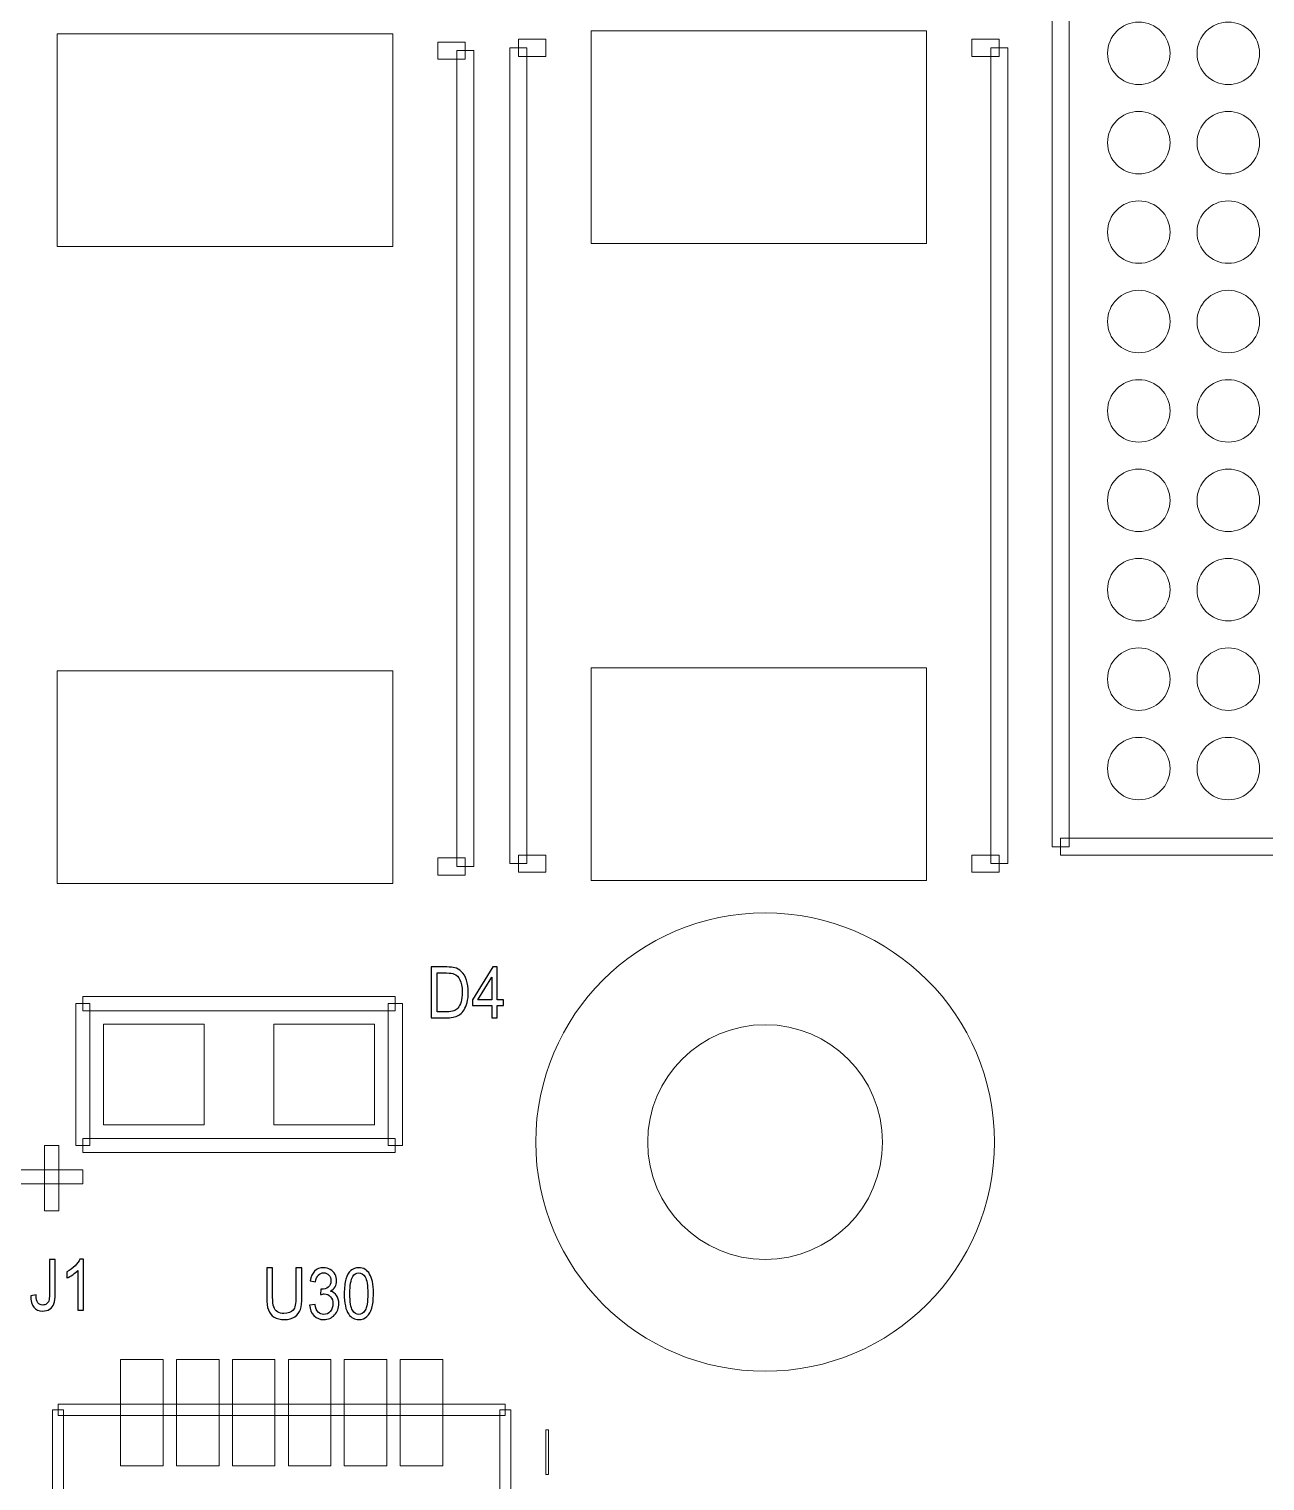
# Model space of a CAD drawing. Header units: millimetres. Extents: x -62 to 58, y -47 to 48.
# Drawn here: x -9.19 to 1.86, y -25.02 to -12.03 of the extents above; entities that cross this region are included whole.
import ezdxf

# ---------------------------------------------------------------- set-up
doc = ezdxf.new("R2010")
doc.units = ezdxf.units.MM
doc.header["$MEASUREMENT"] = 0
for name, color, linetype in [('BG_OUTLINE', 7, 'Continuous'), ('PG_SILKSCREEN_TOP', 7, 'Continuous'), ('PIN_SOLDERMASK_TOP', 7, 'Continuous'), ('RD_SILKSCREEN_TOP', 7, 'Continuous'), ('VC_SOLDERMASK_TOP', 7, 'Continuous')]:
    doc.layers.add(name, color=color, linetype=linetype)

msp = doc.modelspace()

# ---------------------------------------------------------------- linework, layer by layer
at = {"layer": 'BG_OUTLINE', "lineweight": 9}
for points in [[(-39.9999, -35.8165), (-39.9999, -35.8165), (-39.9999, 34.1833), (-39.9999, 34.1833), (-39.9999, 34.1833), (-39.9999, 34.1833), (39.9999, 34.1833), (39.9999, 34.1833), (39.9999, 34.1833), (39.9999, 34.1833), (39.9999, -35.8165), (39.9999, -35.8165), (39.9999, -35.8165), (39.9999, -35.8165), (-39.9999, -35.8165), (-39.9999, -35.8165)], [(-1.5605, -21.9907), (-1.5605, -21.4108), (-2.0306, -20.9407), (-2.6105, -20.9407), (-2.6105, -20.9407), (-3.1904, -20.9407), (-3.6605, -21.4108), (-3.6605, -21.9907), (-3.6605, -21.9907), (-3.6605, -22.5706), (-3.1904, -23.0407), (-2.6105, -23.0407), (-2.6105, -23.0407), (-2.0306, -23.0407), (-1.5605, -22.5706), (-1.5605, -21.9907)], [(-1.5605, -21.9907), (-1.5605, -21.4108), (-2.0306, -20.9407), (-2.6105, -20.9407), (-2.6105, -20.9407), (-3.1904, -20.9407), (-3.6605, -21.4108), (-3.6605, -21.9907), (-3.6605, -21.9907), (-3.6605, -22.5706), (-3.1904, -23.0407), (-2.6105, -23.0407), (-2.6105, -23.0407), (-2.0306, -23.0407), (-1.5605, -22.5706), (-1.5605, -21.9907)], [(-1.5605, -21.9907), (-1.5605, -21.4108), (-2.0306, -20.9407), (-2.6105, -20.9407), (-2.6105, -20.9407), (-3.1904, -20.9407), (-3.6605, -21.4108), (-3.6605, -21.9907), (-3.6605, -21.9907), (-3.6605, -22.5706), (-3.1904, -23.0407), (-2.6105, -23.0407), (-2.6105, -23.0407), (-2.0306, -23.0407), (-1.5605, -22.5706), (-1.5605, -21.9907)], [(-1.5605, -21.9907), (-1.5605, -21.4108), (-2.0306, -20.9407), (-2.6105, -20.9407), (-2.6105, -20.9407), (-3.1904, -20.9407), (-3.6605, -21.4108), (-3.6605, -21.9907), (-3.6605, -21.9907), (-3.6605, -22.5706), (-3.1904, -23.0407), (-2.6105, -23.0407), (-2.6105, -23.0407), (-2.0306, -23.0407), (-1.5605, -22.5706), (-1.5605, -21.9907)], [(-1.5605, -21.9907), (-1.5605, -21.4108), (-2.0306, -20.9407), (-2.6105, -20.9407), (-2.6105, -20.9407), (-3.1904, -20.9407), (-3.6605, -21.4108), (-3.6605, -21.9907), (-3.6605, -21.9907), (-3.6605, -22.5706), (-3.1904, -23.0407), (-2.6105, -23.0407), (-2.6105, -23.0407), (-2.0306, -23.0407), (-1.5605, -22.5706), (-1.5605, -21.9907)], [(-1.5605, -21.9907), (-1.5605, -21.4108), (-2.0306, -20.9407), (-2.6105, -20.9407), (-2.6105, -20.9407), (-3.1904, -20.9407), (-3.6605, -21.4108), (-3.6605, -21.9907), (-3.6605, -21.9907), (-3.6605, -22.5706), (-3.1904, -23.0407), (-2.6105, -23.0407), (-2.6105, -23.0407), (-2.0306, -23.0407), (-1.5605, -22.5706), (-1.5605, -21.9907)], [(-1.5605, -21.9907), (-1.5605, -21.4108), (-2.0306, -20.9407), (-2.6105, -20.9407), (-2.6105, -20.9407), (-3.1904, -20.9407), (-3.6605, -21.4108), (-3.6605, -21.9907), (-3.6605, -21.9907), (-3.6605, -22.5706), (-3.1904, -23.0407), (-2.6105, -23.0407), (-2.6105, -23.0407), (-2.0306, -23.0407), (-1.5605, -22.5706), (-1.5605, -21.9907)], [(-1.5605, -21.9907), (-1.5605, -21.4108), (-2.0306, -20.9407), (-2.6105, -20.9407), (-2.6105, -20.9407), (-3.1904, -20.9407), (-3.6605, -21.4108), (-3.6605, -21.9907), (-3.6605, -21.9907), (-3.6605, -22.5706), (-3.1904, -23.0407), (-2.6105, -23.0407), (-2.6105, -23.0407), (-2.0306, -23.0407), (-1.5605, -22.5706), (-1.5605, -21.9907)], [(-1.5605, -21.9907), (-1.5605, -21.4108), (-2.0306, -20.9407), (-2.6105, -20.9407), (-2.6105, -20.9407), (-3.1904, -20.9407), (-3.6605, -21.4108), (-3.6605, -21.9907), (-3.6605, -21.9907), (-3.6605, -22.5706), (-3.1904, -23.0407), (-2.6105, -23.0407), (-2.6105, -23.0407), (-2.0306, -23.0407), (-1.5605, -22.5706), (-1.5605, -21.9907)], [(-1.5605, -21.9907), (-1.5605, -21.4108), (-2.0306, -20.9407), (-2.6105, -20.9407), (-2.6105, -20.9407), (-3.1904, -20.9407), (-3.6605, -21.4108), (-3.6605, -21.9907), (-3.6605, -21.9907), (-3.6605, -22.5706), (-3.1904, -23.0407), (-2.6105, -23.0407), (-2.6105, -23.0407), (-2.0306, -23.0407), (-1.5605, -22.5706), (-1.5605, -21.9907)], [(-1.5605, -21.9907), (-1.5605, -21.4108), (-2.0306, -20.9407), (-2.6105, -20.9407), (-2.6105, -20.9407), (-3.1904, -20.9407), (-3.6605, -21.4108), (-3.6605, -21.9907), (-3.6605, -21.9907), (-3.6605, -22.5706), (-3.1904, -23.0407), (-2.6105, -23.0407), (-2.6105, -23.0407), (-2.0306, -23.0407), (-1.5605, -22.5706), (-1.5605, -21.9907)], [(-1.5605, -21.9907), (-1.5605, -21.4108), (-2.0306, -20.9407), (-2.6105, -20.9407), (-2.6105, -20.9407), (-3.1904, -20.9407), (-3.6605, -21.4108), (-3.6605, -21.9907), (-3.6605, -21.9907), (-3.6605, -22.5706), (-3.1904, -23.0407), (-2.6105, -23.0407), (-2.6105, -23.0407), (-2.0306, -23.0407), (-1.5605, -22.5706), (-1.5605, -21.9907)], [(-1.5605, -21.9907), (-1.5605, -21.4108), (-2.0306, -20.9407), (-2.6105, -20.9407), (-2.6105, -20.9407), (-3.1904, -20.9407), (-3.6605, -21.4108), (-3.6605, -21.9907), (-3.6605, -21.9907), (-3.6605, -22.5706), (-3.1904, -23.0407), (-2.6105, -23.0407), (-2.6105, -23.0407), (-2.0306, -23.0407), (-1.5605, -22.5706), (-1.5605, -21.9907)], [(-1.5605, -21.9907), (-1.5605, -21.4108), (-2.0306, -20.9407), (-2.6105, -20.9407), (-2.6105, -20.9407), (-3.1904, -20.9407), (-3.6605, -21.4108), (-3.6605, -21.9907), (-3.6605, -21.9907), (-3.6605, -22.5706), (-3.1904, -23.0407), (-2.6105, -23.0407), (-2.6105, -23.0407), (-2.0306, -23.0407), (-1.5605, -22.5706), (-1.5605, -21.9907)], [(-1.5605, -21.9907), (-1.5605, -21.4108), (-2.0306, -20.9407), (-2.6105, -20.9407), (-2.6105, -20.9407), (-3.1904, -20.9407), (-3.6605, -21.4108), (-3.6605, -21.9907), (-3.6605, -21.9907), (-3.6605, -22.5706), (-3.1904, -23.0407), (-2.6105, -23.0407), (-2.6105, -23.0407), (-2.0306, -23.0407), (-1.5605, -22.5706), (-1.5605, -21.9907)], [(-1.5605, -21.9907), (-1.5605, -21.4108), (-2.0306, -20.9407), (-2.6105, -20.9407), (-2.6105, -20.9407), (-3.1904, -20.9407), (-3.6605, -21.4108), (-3.6605, -21.9907), (-3.6605, -21.9907), (-3.6605, -22.5706), (-3.1904, -23.0407), (-2.6105, -23.0407), (-2.6105, -23.0407), (-2.0306, -23.0407), (-1.5605, -22.5706), (-1.5605, -21.9907)], [(-1.5605, -21.9907), (-1.5605, -21.4108), (-2.0306, -20.9407), (-2.6105, -20.9407), (-2.6105, -20.9407), (-3.1904, -20.9407), (-3.6605, -21.4108), (-3.6605, -21.9907), (-3.6605, -21.9907), (-3.6605, -22.5706), (-3.1904, -23.0407), (-2.6105, -23.0407), (-2.6105, -23.0407), (-2.0306, -23.0407), (-1.5605, -22.5706), (-1.5605, -21.9907)], [(-1.5605, -21.9907), (-1.5605, -21.4108), (-2.0306, -20.9407), (-2.6105, -20.9407), (-2.6105, -20.9407), (-3.1904, -20.9407), (-3.6605, -21.4108), (-3.6605, -21.9907), (-3.6605, -21.9907), (-3.6605, -22.5706), (-3.1904, -23.0407), (-2.6105, -23.0407), (-2.6105, -23.0407), (-2.0306, -23.0407), (-1.5605, -22.5706), (-1.5605, -21.9907)], [(-1.5605, -21.9907), (-1.5605, -21.4108), (-2.0306, -20.9407), (-2.6105, -20.9407), (-2.6105, -20.9407), (-3.1904, -20.9407), (-3.6605, -21.4108), (-3.6605, -21.9907), (-3.6605, -21.9907), (-3.6605, -22.5706), (-3.1904, -23.0407), (-2.6105, -23.0407), (-2.6105, -23.0407), (-2.0306, -23.0407), (-1.5605, -22.5706), (-1.5605, -21.9907)], [(-1.5605, -21.9907), (-1.5605, -21.4108), (-2.0306, -20.9407), (-2.6105, -20.9407), (-2.6105, -20.9407), (-3.1904, -20.9407), (-3.6605, -21.4108), (-3.6605, -21.9907), (-3.6605, -21.9907), (-3.6605, -22.5706), (-3.1904, -23.0407), (-2.6105, -23.0407), (-2.6105, -23.0407), (-2.0306, -23.0407), (-1.5605, -22.5706), (-1.5605, -21.9907)], [(-1.5605, -21.9907), (-1.5605, -21.4108), (-2.0306, -20.9407), (-2.6105, -20.9407), (-2.6105, -20.9407), (-3.1904, -20.9407), (-3.6605, -21.4108), (-3.6605, -21.9907), (-3.6605, -21.9907), (-3.6605, -22.5706), (-3.1904, -23.0407), (-2.6105, -23.0407), (-2.6105, -23.0407), (-2.0306, -23.0407), (-1.5605, -22.5706), (-1.5605, -21.9907)]]:
    msp.add_open_spline(points, degree=3, knots=[0, 0, 0, 0, 0.25, 0.25, 0.25, 0.25, 0.5, 0.5, 0.5, 0.5, 0.75, 0.75, 0.75, 0.75, 1, 1, 1, 1], dxfattribs=at)
for points in [[(-2.6105, -20.9407), (-2.6105, -20.9407), (-2.6105, -20.9407), (-2.6105, -20.9407)], [(-3.6605, -21.9907), (-3.6605, -21.9907), (-3.6605, -21.9907), (-3.6605, -21.9907)], [(-1.5605, -21.9907), (-1.5605, -21.9907), (-1.5605, -21.9907), (-1.5605, -21.9907)], [(-1.5605, -21.9907), (-1.5605, -21.9907), (-1.5605, -21.9907), (-1.5605, -21.9907)], [(-2.6105, -23.0407), (-2.6105, -23.0407), (-2.6105, -23.0407), (-2.6105, -23.0407)]]:
    msp.add_open_spline(points, degree=3, dxfattribs=at)
at = {"layer": 'PG_SILKSCREEN_TOP', "lineweight": 9}
for points in [[(-0.0447, 3.6515), (-0.0447, 3.6515), (0.1076, 3.6515), (0.1076, 3.6515), (0.1076, 3.6515), (0.1076, 3.6515), (0.1076, -19.3487), (0.1076, -19.3487), (0.1076, -19.3487), (0.1076, -19.3487), (-0.0447, -19.3487), (-0.0447, -19.3487), (-0.0447, -19.3487), (-0.0447, -19.3487), (-0.0447, 3.6515), (-0.0447, 3.6515)], [(-5.5372, -12.3012), (-5.5372, -12.3012), (-5.5372, -12.1488), (-5.5372, -12.1488), (-5.5372, -12.1488), (-5.5372, -12.1488), (-5.292, -12.1488), (-5.292, -12.1488), (-5.292, -12.1488), (-5.292, -12.1488), (-5.292, -12.3012), (-5.292, -12.3012), (-5.292, -12.3012), (-5.292, -12.3012), (-5.5372, -12.3012), (-5.5372, -12.3012)], [(-4.7409, -19.4995), (-4.7409, -19.4995), (-4.8933, -19.4995), (-4.8933, -19.4995), (-4.8933, -19.4995), (-4.8933, -19.4995), (-4.8933, -12.1996), (-4.8933, -12.1996), (-4.8933, -12.1996), (-4.8933, -12.1996), (-4.7409, -12.1996), (-4.7409, -12.1996), (-4.7409, -12.1996), (-4.7409, -12.1996), (-4.7409, -19.4995), (-4.7409, -19.4995)], [(-4.8171, -12.2758), (-4.8171, -12.2758), (-4.8171, -12.1234), (-4.8171, -12.1234), (-4.8171, -12.1234), (-4.8171, -12.1234), (-4.572, -12.1234), (-4.572, -12.1234), (-4.572, -12.1234), (-4.572, -12.1234), (-4.572, -12.2758), (-4.572, -12.2758), (-4.572, -12.2758), (-4.572, -12.2758), (-4.8171, -12.2758), (-4.8171, -12.2758)], [(-0.762, -12.2758), (-0.762, -12.2758), (-0.762, -12.1234), (-0.762, -12.1234), (-0.762, -12.1234), (-0.762, -12.1234), (-0.5168, -12.1234), (-0.5168, -12.1234), (-0.5168, -12.1234), (-0.5168, -12.1234), (-0.5168, -12.2758), (-0.5168, -12.2758), (-0.5168, -12.2758), (-0.5168, -12.2758), (-0.762, -12.2758), (-0.762, -12.2758)], [(-0.593, -12.1996), (-0.593, -12.1996), (-0.4406, -12.1996), (-0.4406, -12.1996), (-0.4406, -12.1996), (-0.4406, -12.1996), (-0.4406, -19.4995), (-0.4406, -19.4995), (-0.4406, -19.4995), (-0.4406, -19.4995), (-0.593, -19.4995), (-0.593, -19.4995), (-0.593, -19.4995), (-0.593, -19.4995), (-0.593, -12.1996), (-0.593, -12.1996)], [(-5.3682, -12.225), (-5.3682, -12.225), (-5.2158, -12.225), (-5.2158, -12.225), (-5.2158, -12.225), (-5.2158, -12.225), (-5.2158, -19.5249), (-5.2158, -19.5249), (-5.2158, -19.5249), (-5.2158, -19.5249), (-5.3682, -19.5249), (-5.3682, -19.5249), (-5.3682, -19.5249), (-5.3682, -19.5249), (-5.3682, -12.225), (-5.3682, -12.225)], [(0.0314, -19.4249), (0.0314, -19.4249), (0.0314, -19.2725), (0.0314, -19.2725), (0.0314, -19.2725), (0.0314, -19.2725), (23.0317, -19.2725), (23.0317, -19.2725), (23.0317, -19.2725), (23.0317, -19.2725), (23.0317, -19.4249), (23.0317, -19.4249), (23.0317, -19.4249), (23.0317, -19.4249), (0.0314, -19.4249), (0.0314, -19.4249)], [(-5.292, -19.4487), (-5.292, -19.4487), (-5.292, -19.6011), (-5.292, -19.6011), (-5.292, -19.6011), (-5.292, -19.6011), (-5.5372, -19.6011), (-5.5372, -19.6011), (-5.5372, -19.6011), (-5.5372, -19.6011), (-5.5372, -19.4487), (-5.5372, -19.4487), (-5.5372, -19.4487), (-5.5372, -19.4487), (-5.292, -19.4487), (-5.292, -19.4487)], [(-4.572, -19.4233), (-4.572, -19.4233), (-4.572, -19.5757), (-4.572, -19.5757), (-4.572, -19.5757), (-4.572, -19.5757), (-4.8171, -19.5757), (-4.8171, -19.5757), (-4.8171, -19.5757), (-4.8171, -19.5757), (-4.8171, -19.4233), (-4.8171, -19.4233), (-4.8171, -19.4233), (-4.8171, -19.4233), (-4.572, -19.4233), (-4.572, -19.4233)], [(-0.5168, -19.4233), (-0.5168, -19.4233), (-0.5168, -19.5757), (-0.5168, -19.5757), (-0.5168, -19.5757), (-0.5168, -19.5757), (-0.762, -19.5757), (-0.762, -19.5757), (-0.762, -19.5757), (-0.762, -19.5757), (-0.762, -19.4233), (-0.762, -19.4233), (-0.762, -19.4233), (-0.762, -19.4233), (-0.5168, -19.4233), (-0.5168, -19.4233)], [(-8.6487, -22.0218), (-8.6487, -22.0218), (-8.7757, -22.0218), (-8.7757, -22.0218), (-8.7757, -22.0218), (-8.7757, -22.0218), (-8.7757, -20.7518), (-8.7757, -20.7518), (-8.7757, -20.7518), (-8.7757, -20.7518), (-8.6487, -20.7518), (-8.6487, -20.7518), (-8.6487, -20.7518), (-8.6487, -20.7518), (-8.6487, -22.0218), (-8.6487, -22.0218)], [(-8.7122, -20.8153), (-8.7122, -20.8153), (-8.7122, -20.6883), (-8.7122, -20.6883), (-8.7122, -20.6883), (-8.7122, -20.6883), (-5.9182, -20.6883), (-5.9182, -20.6883), (-5.9182, -20.6883), (-5.9182, -20.6883), (-5.9182, -20.8153), (-5.9182, -20.8153), (-5.9182, -20.8153), (-5.9182, -20.8153), (-8.7122, -20.8153), (-8.7122, -20.8153)], [(-5.9817, -20.7518), (-5.9817, -20.7518), (-5.8547, -20.7518), (-5.8547, -20.7518), (-5.8547, -20.7518), (-5.8547, -20.7518), (-5.8547, -22.0218), (-5.8547, -22.0218), (-5.8547, -22.0218), (-5.8547, -22.0218), (-5.9817, -22.0218), (-5.9817, -22.0218), (-5.9817, -22.0218), (-5.9817, -22.0218), (-5.9817, -20.7518), (-5.9817, -20.7518)], [(-8.9281, -22.606), (-8.9281, -22.606), (-9.0551, -22.606), (-9.0551, -22.606), (-9.0551, -22.606), (-9.0551, -22.606), (-9.0551, -22.0218), (-9.0551, -22.0218), (-9.0551, -22.0218), (-9.0551, -22.0218), (-8.9281, -22.0218), (-8.9281, -22.0218), (-8.9281, -22.0218), (-8.9281, -22.0218), (-8.9281, -22.606), (-8.9281, -22.606)], [(-5.9182, -21.9583), (-5.9182, -21.9583), (-5.9182, -22.0853), (-5.9182, -22.0853), (-5.9182, -22.0853), (-5.9182, -22.0853), (-8.7122, -22.0853), (-8.7122, -22.0853), (-8.7122, -22.0853), (-8.7122, -22.0853), (-8.7122, -21.9583), (-8.7122, -21.9583), (-8.7122, -21.9583), (-8.7122, -21.9583), (-5.9182, -21.9583), (-5.9182, -21.9583)], [(-9.2964, -22.3647), (-9.2964, -22.3647), (-9.2964, -22.2377), (-9.2964, -22.2377), (-9.2964, -22.2377), (-9.2964, -22.2377), (-8.7122, -22.2377), (-8.7122, -22.2377), (-8.7122, -22.2377), (-8.7122, -22.2377), (-8.7122, -22.3647), (-8.7122, -22.3647), (-8.7122, -22.3647), (-8.7122, -22.3647), (-9.2964, -22.3647), (-9.2964, -22.3647)], [(-8.8841, -27.8866), (-8.8841, -27.8866), (-8.9841, -27.8866), (-8.9841, -27.8866), (-8.9841, -27.8866), (-8.9841, -27.8866), (-8.9841, -24.3865), (-8.9841, -24.3865), (-8.9841, -24.3865), (-8.9841, -24.3865), (-8.8841, -24.3865), (-8.8841, -24.3865), (-8.8841, -24.3865), (-8.8841, -24.3865), (-8.8841, -27.8866), (-8.8841, -27.8866)], [(-8.9341, -24.4365), (-8.9341, -24.4365), (-8.9341, -24.3365), (-8.9341, -24.3365), (-8.9341, -24.3365), (-8.9341, -24.3365), (-4.9342, -24.3365), (-4.9342, -24.3365), (-4.9342, -24.3365), (-4.9342, -24.3365), (-4.9342, -24.4365), (-4.9342, -24.4365), (-4.9342, -24.4365), (-4.9342, -24.4365), (-8.9341, -24.4365), (-8.9341, -24.4365)], [(-4.9842, -24.3865), (-4.9842, -24.3865), (-4.8842, -24.3865), (-4.8842, -24.3865), (-4.8842, -24.3865), (-4.8842, -24.3865), (-4.8842, -27.8866), (-4.8842, -27.8866), (-4.8842, -27.8866), (-4.8842, -27.8866), (-4.9842, -27.8866), (-4.9842, -27.8866), (-4.9842, -27.8866), (-4.9842, -27.8866), (-4.9842, -24.3865), (-4.9842, -24.3865)], [(-4.5465, -24.565), (-4.5465, -24.565), (-4.5465, -24.9649), (-4.5465, -24.9649), (-4.5465, -24.9649), (-4.5465, -24.9649), (-4.572, -24.9649), (-4.572, -24.9649), (-4.572, -24.9649), (-4.572, -24.9649), (-4.572, -24.565), (-4.572, -24.565), (-4.572, -24.565), (-4.572, -24.565), (-4.5465, -24.565), (-4.5465, -24.565)]]:
    msp.add_open_spline(points, degree=3, knots=[0, 0, 0, 0, 0.25, 0.25, 0.25, 0.25, 0.5, 0.5, 0.5, 0.5, 0.75, 0.75, 0.75, 0.75, 1, 1, 1, 1], dxfattribs=at)
at = {"layer": 'PIN_SOLDERMASK_TOP', "lineweight": 9}
for points in [[(-8.9429, -12.0742), (-8.9429, -12.0742), (-5.9414, -12.0742), (-5.9414, -12.0742), (-5.9414, -12.0742), (-5.9414, -12.0742), (-5.9414, -13.9759), (-5.9414, -13.9759), (-5.9414, -13.9759), (-5.9414, -13.9759), (-8.9429, -13.9759), (-8.9429, -13.9759), (-8.9429, -13.9759), (-8.9429, -13.9759), (-8.9429, -12.0742), (-8.9429, -12.0742)], [(-4.1677, -12.0488), (-4.1677, -12.0488), (-1.1662, -12.0488), (-1.1662, -12.0488), (-1.1662, -12.0488), (-1.1662, -12.0488), (-1.1662, -13.9505), (-1.1662, -13.9505), (-1.1662, -13.9505), (-1.1662, -13.9505), (-4.1677, -13.9505), (-4.1677, -13.9505), (-4.1677, -13.9505), (-4.1677, -13.9505), (-4.1677, -12.0488), (-4.1677, -12.0488)], [(1.0109, -12.2486), (1.0109, -12.0943), (0.8858, -11.9692), (0.7315, -11.9692), (0.7315, -11.9692), (0.5772, -11.9692), (0.4521, -12.0943), (0.4521, -12.2486), (0.4521, -12.2486), (0.4521, -12.4029), (0.5772, -12.528), (0.7315, -12.528), (0.7315, -12.528), (0.8858, -12.528), (1.0109, -12.4029), (1.0109, -12.2486)], [(1.811, -12.2486), (1.811, -12.0943), (1.6859, -11.9692), (1.5316, -11.9692), (1.5316, -11.9692), (1.3773, -11.9692), (1.2522, -12.0943), (1.2522, -12.2486), (1.2522, -12.2486), (1.2522, -12.4029), (1.3773, -12.528), (1.5316, -12.528), (1.5316, -12.528), (1.6859, -12.528), (1.811, -12.4029), (1.811, -12.2486)], [(1.0109, -13.0484), (1.0109, -12.8941), (0.8858, -12.769), (0.7315, -12.769), (0.7315, -12.769), (0.5772, -12.769), (0.4521, -12.8941), (0.4521, -13.0484), (0.4521, -13.0484), (0.4521, -13.2027), (0.5772, -13.3278), (0.7315, -13.3278), (0.7315, -13.3278), (0.8858, -13.3278), (1.0109, -13.2027), (1.0109, -13.0484)], [(1.811, -13.0484), (1.811, -12.8941), (1.6859, -12.769), (1.5316, -12.769), (1.5316, -12.769), (1.3773, -12.769), (1.2522, -12.8941), (1.2522, -13.0484), (1.2522, -13.0484), (1.2522, -13.2027), (1.3773, -13.3278), (1.5316, -13.3278), (1.5316, -13.3278), (1.6859, -13.3278), (1.811, -13.2027), (1.811, -13.0484)], [(1.0109, -13.8485), (1.0109, -13.6942), (0.8858, -13.5691), (0.7315, -13.5691), (0.7315, -13.5691), (0.5772, -13.5691), (0.4521, -13.6942), (0.4521, -13.8485), (0.4521, -13.8485), (0.4521, -14.0028), (0.5772, -14.1279), (0.7315, -14.1279), (0.7315, -14.1279), (0.8858, -14.1279), (1.0109, -14.0028), (1.0109, -13.8485)], [(1.811, -13.8485), (1.811, -13.6942), (1.6859, -13.5691), (1.5316, -13.5691), (1.5316, -13.5691), (1.3773, -13.5691), (1.2522, -13.6942), (1.2522, -13.8485), (1.2522, -13.8485), (1.2522, -14.0028), (1.3773, -14.1279), (1.5316, -14.1279), (1.5316, -14.1279), (1.6859, -14.1279), (1.811, -14.0028), (1.811, -13.8485)], [(1.0109, -14.6486), (1.0109, -14.4943), (0.8858, -14.3692), (0.7315, -14.3692), (0.7315, -14.3692), (0.5772, -14.3692), (0.4521, -14.4943), (0.4521, -14.6486), (0.4521, -14.6486), (0.4521, -14.8029), (0.5772, -14.928), (0.7315, -14.928), (0.7315, -14.928), (0.8858, -14.928), (1.0109, -14.8029), (1.0109, -14.6486)], [(1.811, -14.6486), (1.811, -14.4943), (1.6859, -14.3692), (1.5316, -14.3692), (1.5316, -14.3692), (1.3773, -14.3692), (1.2522, -14.4943), (1.2522, -14.6486), (1.2522, -14.6486), (1.2522, -14.8029), (1.3773, -14.928), (1.5316, -14.928), (1.5316, -14.928), (1.6859, -14.928), (1.811, -14.8029), (1.811, -14.6486)], [(1.0109, -15.4485), (1.0109, -15.2942), (0.8858, -15.1691), (0.7315, -15.1691), (0.7315, -15.1691), (0.5772, -15.1691), (0.4521, -15.2942), (0.4521, -15.4485), (0.4521, -15.4485), (0.4521, -15.6028), (0.5772, -15.7279), (0.7315, -15.7279), (0.7315, -15.7279), (0.8858, -15.7279), (1.0109, -15.6028), (1.0109, -15.4485)], [(1.811, -15.4485), (1.811, -15.2942), (1.6859, -15.1691), (1.5316, -15.1691), (1.5316, -15.1691), (1.3773, -15.1691), (1.2522, -15.2942), (1.2522, -15.4485), (1.2522, -15.4485), (1.2522, -15.6028), (1.3773, -15.7279), (1.5316, -15.7279), (1.5316, -15.7279), (1.6859, -15.7279), (1.811, -15.6028), (1.811, -15.4485)], [(1.0109, -16.2486), (1.0109, -16.0943), (0.8858, -15.9692), (0.7315, -15.9692), (0.7315, -15.9692), (0.5772, -15.9692), (0.4521, -16.0943), (0.4521, -16.2486), (0.4521, -16.2486), (0.4521, -16.4029), (0.5772, -16.528), (0.7315, -16.528), (0.7315, -16.528), (0.8858, -16.528), (1.0109, -16.4029), (1.0109, -16.2486)], [(1.811, -16.2486), (1.811, -16.0943), (1.6859, -15.9692), (1.5316, -15.9692), (1.5316, -15.9692), (1.3773, -15.9692), (1.2522, -16.0943), (1.2522, -16.2486), (1.2522, -16.2486), (1.2522, -16.4029), (1.3773, -16.528), (1.5316, -16.528), (1.5316, -16.528), (1.6859, -16.528), (1.811, -16.4029), (1.811, -16.2486)], [(1.0109, -17.0484), (1.0109, -16.8941), (0.8858, -16.769), (0.7315, -16.769), (0.7315, -16.769), (0.5772, -16.769), (0.4521, -16.8941), (0.4521, -17.0484), (0.4521, -17.0484), (0.4521, -17.2027), (0.5772, -17.3278), (0.7315, -17.3278), (0.7315, -17.3278), (0.8858, -17.3278), (1.0109, -17.2027), (1.0109, -17.0484)], [(1.811, -17.0484), (1.811, -16.8941), (1.6859, -16.769), (1.5316, -16.769), (1.5316, -16.769), (1.3773, -16.769), (1.2522, -16.8941), (1.2522, -17.0484), (1.2522, -17.0484), (1.2522, -17.2027), (1.3773, -17.3278), (1.5316, -17.3278), (1.5316, -17.3278), (1.6859, -17.3278), (1.811, -17.2027), (1.811, -17.0484)], [(1.0109, -17.8485), (1.0109, -17.6942), (0.8858, -17.5691), (0.7315, -17.5691), (0.7315, -17.5691), (0.5772, -17.5691), (0.4521, -17.6942), (0.4521, -17.8485), (0.4521, -17.8485), (0.4521, -18.0028), (0.5772, -18.1279), (0.7315, -18.1279), (0.7315, -18.1279), (0.8858, -18.1279), (1.0109, -18.0028), (1.0109, -17.8485)], [(1.811, -17.8485), (1.811, -17.6942), (1.6859, -17.5691), (1.5316, -17.5691), (1.5316, -17.5691), (1.3773, -17.5691), (1.2522, -17.6942), (1.2522, -17.8485), (1.2522, -17.8485), (1.2522, -18.0028), (1.3773, -18.1279), (1.5316, -18.1279), (1.5316, -18.1279), (1.6859, -18.1279), (1.811, -18.0028), (1.811, -17.8485)], [(-8.9429, -17.774), (-8.9429, -17.774), (-5.9414, -17.774), (-5.9414, -17.774), (-5.9414, -17.774), (-5.9414, -17.774), (-5.9414, -19.6757), (-5.9414, -19.6757), (-5.9414, -19.6757), (-5.9414, -19.6757), (-8.9429, -19.6757), (-8.9429, -19.6757), (-8.9429, -19.6757), (-8.9429, -19.6757), (-8.9429, -17.774), (-8.9429, -17.774)], [(-4.1677, -17.7486), (-4.1677, -17.7486), (-1.1662, -17.7486), (-1.1662, -17.7486), (-1.1662, -17.7486), (-1.1662, -17.7486), (-1.1662, -19.6503), (-1.1662, -19.6503), (-1.1662, -19.6503), (-1.1662, -19.6503), (-4.1677, -19.6503), (-4.1677, -19.6503), (-4.1677, -19.6503), (-4.1677, -19.6503), (-4.1677, -17.7486), (-4.1677, -17.7486)], [(1.0109, -18.6486), (1.0109, -18.4943), (0.8858, -18.3692), (0.7315, -18.3692), (0.7315, -18.3692), (0.5772, -18.3692), (0.4521, -18.4943), (0.4521, -18.6486), (0.4521, -18.6486), (0.4521, -18.8029), (0.5772, -18.928), (0.7315, -18.928), (0.7315, -18.928), (0.8858, -18.928), (1.0109, -18.8029), (1.0109, -18.6486)], [(1.811, -18.6486), (1.811, -18.4943), (1.6859, -18.3692), (1.5316, -18.3692), (1.5316, -18.3692), (1.3773, -18.3692), (1.2522, -18.4943), (1.2522, -18.6486), (1.2522, -18.6486), (1.2522, -18.8029), (1.3773, -18.928), (1.5316, -18.928), (1.5316, -18.928), (1.6859, -18.928), (1.811, -18.8029), (1.811, -18.6486)], [(-8.5272, -21.8368), (-8.5272, -21.8368), (-8.5272, -20.9368), (-8.5272, -20.9368), (-8.5272, -20.9368), (-8.5272, -20.9368), (-7.6272, -20.9368), (-7.6272, -20.9368), (-7.6272, -20.9368), (-7.6272, -20.9368), (-7.6272, -21.8368), (-7.6272, -21.8368), (-7.6272, -21.8368), (-7.6272, -21.8368), (-8.5272, -21.8368), (-8.5272, -21.8368)], [(-7.0032, -21.8368), (-7.0032, -21.8368), (-7.0032, -20.9368), (-7.0032, -20.9368), (-7.0032, -20.9368), (-7.0032, -20.9368), (-6.1032, -20.9368), (-6.1032, -20.9368), (-6.1032, -20.9368), (-6.1032, -20.9368), (-6.1032, -21.8368), (-6.1032, -21.8368), (-6.1032, -21.8368), (-6.1032, -21.8368), (-7.0032, -21.8368), (-7.0032, -21.8368)], [(-7.9942, -23.9366), (-7.9942, -23.9366), (-7.9942, -24.8866), (-7.9942, -24.8866), (-7.9942, -24.8866), (-7.9942, -24.8866), (-8.3742, -24.8866), (-8.3742, -24.8866), (-8.3742, -24.8866), (-8.3742, -24.8866), (-8.3742, -23.9366), (-8.3742, -23.9366), (-8.3742, -23.9366), (-8.3742, -23.9366), (-7.9942, -23.9366), (-7.9942, -23.9366)], [(-7.4942, -23.9366), (-7.4942, -23.9366), (-7.4942, -24.8866), (-7.4942, -24.8866), (-7.4942, -24.8866), (-7.4942, -24.8866), (-7.8742, -24.8866), (-7.8742, -24.8866), (-7.8742, -24.8866), (-7.8742, -24.8866), (-7.8742, -23.9366), (-7.8742, -23.9366), (-7.8742, -23.9366), (-7.8742, -23.9366), (-7.4942, -23.9366), (-7.4942, -23.9366)], [(-6.9942, -23.9366), (-6.9942, -23.9366), (-6.9942, -24.8866), (-6.9942, -24.8866), (-6.9942, -24.8866), (-6.9942, -24.8866), (-7.3742, -24.8866), (-7.3742, -24.8866), (-7.3742, -24.8866), (-7.3742, -24.8866), (-7.3742, -23.9366), (-7.3742, -23.9366), (-7.3742, -23.9366), (-7.3742, -23.9366), (-6.9942, -23.9366), (-6.9942, -23.9366)], [(-6.4941, -23.9366), (-6.4941, -23.9366), (-6.4941, -24.8866), (-6.4941, -24.8866), (-6.4941, -24.8866), (-6.4941, -24.8866), (-6.8741, -24.8866), (-6.8741, -24.8866), (-6.8741, -24.8866), (-6.8741, -24.8866), (-6.8741, -23.9366), (-6.8741, -23.9366), (-6.8741, -23.9366), (-6.8741, -23.9366), (-6.4941, -23.9366), (-6.4941, -23.9366)], [(-5.9941, -23.9366), (-5.9941, -23.9366), (-5.9941, -24.8866), (-5.9941, -24.8866), (-5.9941, -24.8866), (-5.9941, -24.8866), (-6.3741, -24.8866), (-6.3741, -24.8866), (-6.3741, -24.8866), (-6.3741, -24.8866), (-6.3741, -23.9366), (-6.3741, -23.9366), (-6.3741, -23.9366), (-6.3741, -23.9366), (-5.9941, -23.9366), (-5.9941, -23.9366)], [(-5.4941, -23.9366), (-5.4941, -23.9366), (-5.4941, -24.8866), (-5.4941, -24.8866), (-5.4941, -24.8866), (-5.4941, -24.8866), (-5.8741, -24.8866), (-5.8741, -24.8866), (-5.8741, -24.8866), (-5.8741, -24.8866), (-5.8741, -23.9366), (-5.8741, -23.9366), (-5.8741, -23.9366), (-5.8741, -23.9366), (-5.4941, -23.9366), (-5.4941, -23.9366)]]:
    msp.add_open_spline(points, degree=3, knots=[0, 0, 0, 0, 0.25, 0.25, 0.25, 0.25, 0.5, 0.5, 0.5, 0.5, 0.75, 0.75, 0.75, 0.75, 1, 1, 1, 1], dxfattribs=at)
at = {"layer": 'RD_SILKSCREEN_TOP', "color": 142}
for points, knots in [([(-5.5957, -20.8787), (-5.5957, -20.8787), (-5.5957, -20.4241), (-5.5957, -20.4241), (-5.5957, -20.4241), (-5.5957, -20.4241), (-5.458, -20.4241), (-5.458, -20.4241), (-5.458, -20.4241), (-5.4268, -20.4241), (-5.403, -20.4264), (-5.3867, -20.4307), (-5.3867, -20.4307), (-5.3638, -20.4366), (-5.3442, -20.4475), (-5.328, -20.4632), (-5.328, -20.4632), (-5.307, -20.4835), (-5.2911, -20.5093), (-5.2807, -20.5409), (-5.2807, -20.5409), (-5.2702, -20.5724), (-5.265, -20.6084), (-5.265, -20.6489), (-5.265, -20.6489), (-5.265, -20.6834), (-5.2685, -20.714), (-5.2757, -20.7407), (-5.2757, -20.7407), (-5.2828, -20.7674), (-5.2918, -20.7895), (-5.303, -20.8069), (-5.303, -20.8069), (-5.3141, -20.8244), (-5.3261, -20.8382), (-5.3393, -20.8481), (-5.3393, -20.8481), (-5.3525, -20.8582), (-5.3685, -20.8658), (-5.387, -20.871), (-5.387, -20.871), (-5.4058, -20.8762), (-5.4272, -20.8787), (-5.4514, -20.8787), (-5.4514, -20.8787), (-5.4514, -20.8787), (-5.5957, -20.8787), (-5.5957, -20.8787)], [0, 0, 0, 0, 0.0833333, 0.0833333, 0.0833333, 0.0833333, 0.1666667, 0.1666667, 0.1666667, 0.1666667, 0.25, 0.25, 0.25, 0.25, 0.3333333, 0.3333333, 0.3333333, 0.3333333, 0.4166667, 0.4166667, 0.4166667, 0.4166667, 0.5, 0.5, 0.5, 0.5, 0.5833333, 0.5833333, 0.5833333, 0.5833333, 0.6666667, 0.6666667, 0.6666667, 0.6666667, 0.75, 0.75, 0.75, 0.75, 0.8333333, 0.8333333, 0.8333333, 0.8333333, 0.9166667, 0.9166667, 0.9166667, 0.9166667, 1, 1, 1, 1]), ([(-5.5428, -20.825), (-5.5428, -20.825), (-5.4573, -20.825), (-5.4573, -20.825), (-5.4573, -20.825), (-5.431, -20.825), (-5.4103, -20.8223), (-5.3952, -20.8167), (-5.3952, -20.8167), (-5.3803, -20.8111), (-5.3684, -20.8032), (-5.3594, -20.7931), (-5.3594, -20.7931), (-5.3468, -20.7789), (-5.337, -20.7596), (-5.3301, -20.7356), (-5.3301, -20.7356), (-5.3231, -20.7115), (-5.3195, -20.6824), (-5.3195, -20.648), (-5.3195, -20.648), (-5.3195, -20.6005), (-5.3264, -20.564), (-5.3401, -20.5384), (-5.3401, -20.5384), (-5.3539, -20.5128), (-5.3706, -20.4958), (-5.3902, -20.4871), (-5.3902, -20.4871), (-5.4044, -20.4809), (-5.4273, -20.4778), (-5.4587, -20.4778), (-5.4587, -20.4778), (-5.4587, -20.4778), (-5.5428, -20.4778), (-5.5428, -20.4778), (-5.5428, -20.4778), (-5.5428, -20.4778), (-5.5428, -20.825), (-5.5428, -20.825)], [0, 0, 0, 0, 0.1, 0.1, 0.1, 0.1, 0.2, 0.2, 0.2, 0.2, 0.3, 0.3, 0.3, 0.3, 0.4, 0.4, 0.4, 0.4, 0.5, 0.5, 0.5, 0.5, 0.6, 0.6, 0.6, 0.6, 0.7, 0.7, 0.7, 0.7, 0.8, 0.8, 0.8, 0.8, 0.9, 0.9, 0.9, 0.9, 1, 1, 1, 1]), ([(-5.0546, -20.8787), (-5.0546, -20.8787), (-5.0546, -20.7699), (-5.0546, -20.7699), (-5.0546, -20.7699), (-5.0546, -20.7699), (-5.2282, -20.7699), (-5.2282, -20.7699), (-5.2282, -20.7699), (-5.2282, -20.7699), (-5.2282, -20.7187), (-5.2282, -20.7187), (-5.2282, -20.7187), (-5.2282, -20.7187), (-5.0456, -20.4241), (-5.0456, -20.4241), (-5.0456, -20.4241), (-5.0456, -20.4241), (-5.0054, -20.4241), (-5.0054, -20.4241), (-5.0054, -20.4241), (-5.0054, -20.4241), (-5.0054, -20.7187), (-5.0054, -20.7187), (-5.0054, -20.7187), (-5.0054, -20.7187), (-4.9514, -20.7187), (-4.9514, -20.7187), (-4.9514, -20.7187), (-4.9514, -20.7187), (-4.9514, -20.7699), (-4.9514, -20.7699), (-4.9514, -20.7699), (-4.9514, -20.7699), (-5.0054, -20.7699), (-5.0054, -20.7699), (-5.0054, -20.7699), (-5.0054, -20.7699), (-5.0054, -20.8787), (-5.0054, -20.8787), (-5.0054, -20.8787), (-5.0054, -20.8787), (-5.0546, -20.8787), (-5.0546, -20.8787)], [0, 0, 0, 0, 0.0909091, 0.0909091, 0.0909091, 0.0909091, 0.1818182, 0.1818182, 0.1818182, 0.1818182, 0.2727273, 0.2727273, 0.2727273, 0.2727273, 0.3636364, 0.3636364, 0.3636364, 0.3636364, 0.4545455, 0.4545455, 0.4545455, 0.4545455, 0.5454545, 0.5454545, 0.5454545, 0.5454545, 0.6363636, 0.6363636, 0.6363636, 0.6363636, 0.7272727, 0.7272727, 0.7272727, 0.7272727, 0.8181818, 0.8181818, 0.8181818, 0.8181818, 0.9090909, 0.9090909, 0.9090909, 0.9090909, 1, 1, 1, 1]), ([(-5.0546, -20.7187), (-5.0546, -20.7187), (-5.0546, -20.5138), (-5.0546, -20.5138), (-5.0546, -20.5138), (-5.0546, -20.5138), (-5.1798, -20.7187), (-5.1798, -20.7187), (-5.1798, -20.7187), (-5.1798, -20.7187), (-5.0546, -20.7187), (-5.0546, -20.7187)], [0, 0, 0, 0, 0.3333333, 0.3333333, 0.3333333, 0.3333333, 0.6666667, 0.6666667, 0.6666667, 0.6666667, 1, 1, 1, 1]), ([(-9.1786, -23.3659), (-9.1786, -23.3659), (-9.1308, -23.3585), (-9.1308, -23.3585), (-9.1308, -23.3585), (-9.1296, -23.3932), (-9.1239, -23.417), (-9.1137, -23.4298), (-9.1137, -23.4298), (-9.1034, -23.4426), (-9.0894, -23.449), (-9.0714, -23.449), (-9.0714, -23.449), (-9.058, -23.449), (-9.0466, -23.4456), (-9.037, -23.4386), (-9.037, -23.4386), (-9.0273, -23.4317), (-9.0207, -23.4223), (-9.0171, -23.4104), (-9.0171, -23.4104), (-9.0134, -23.3985), (-9.0116, -23.3795), (-9.0116, -23.3535), (-9.0116, -23.3535), (-9.0116, -23.3535), (-9.0116, -23.0403), (-9.0116, -23.0403), (-9.0116, -23.0403), (-9.0116, -23.0403), (-8.9587, -23.0403), (-8.9587, -23.0403), (-8.9587, -23.0403), (-8.9587, -23.0403), (-8.9587, -23.3501), (-8.9587, -23.3501), (-8.9587, -23.3501), (-8.9587, -23.3881), (-8.9627, -23.4176), (-8.9708, -23.4385), (-8.9708, -23.4385), (-8.9789, -23.4593), (-8.9918, -23.4752), (-9.0093, -23.4862), (-9.0093, -23.4862), (-9.0269, -23.4971), (-9.0475, -23.5026), (-9.0711, -23.5026), (-9.0711, -23.5026), (-9.1063, -23.5026), (-9.133, -23.4912), (-9.1518, -23.4682), (-9.1518, -23.4682), (-9.1704, -23.4453), (-9.1793, -23.4112), (-9.1786, -23.3659)], [0, 0, 0, 0, 0.0714286, 0.0714286, 0.0714286, 0.0714286, 0.1428571, 0.1428571, 0.1428571, 0.1428571, 0.2142857, 0.2142857, 0.2142857, 0.2142857, 0.2857143, 0.2857143, 0.2857143, 0.2857143, 0.3571429, 0.3571429, 0.3571429, 0.3571429, 0.4285714, 0.4285714, 0.4285714, 0.4285714, 0.5, 0.5, 0.5, 0.5, 0.5714286, 0.5714286, 0.5714286, 0.5714286, 0.6428571, 0.6428571, 0.6428571, 0.6428571, 0.7142857, 0.7142857, 0.7142857, 0.7142857, 0.7857143, 0.7857143, 0.7857143, 0.7857143, 0.8571429, 0.8571429, 0.8571429, 0.8571429, 0.9285714, 0.9285714, 0.9285714, 0.9285714, 1, 1, 1, 1]), ([(-8.7072, -23.4949), (-8.7072, -23.4949), (-8.7562, -23.4949), (-8.7562, -23.4949), (-8.7562, -23.4949), (-8.7562, -23.4949), (-8.7562, -23.1393), (-8.7562, -23.1393), (-8.7562, -23.1393), (-8.7681, -23.1521), (-8.7835, -23.1649), (-8.8027, -23.1777), (-8.8027, -23.1777), (-8.822, -23.1905), (-8.8392, -23.2002), (-8.8545, -23.2065), (-8.8545, -23.2065), (-8.8545, -23.2065), (-8.8545, -23.1526), (-8.8545, -23.1526), (-8.8545, -23.1526), (-8.827, -23.1379), (-8.803, -23.1201), (-8.7824, -23.0993), (-8.7824, -23.0993), (-8.7619, -23.0783), (-8.7473, -23.0581), (-8.7387, -23.0384), (-8.7387, -23.0384), (-8.7387, -23.0384), (-8.7072, -23.0384), (-8.7072, -23.0384), (-8.7072, -23.0384), (-8.7072, -23.0384), (-8.7072, -23.4949), (-8.7072, -23.4949)], [0, 0, 0, 0, 0.1111111, 0.1111111, 0.1111111, 0.1111111, 0.2222222, 0.2222222, 0.2222222, 0.2222222, 0.3333333, 0.3333333, 0.3333333, 0.3333333, 0.4444444, 0.4444444, 0.4444444, 0.4444444, 0.5555556, 0.5555556, 0.5555556, 0.5555556, 0.6666667, 0.6666667, 0.6666667, 0.6666667, 0.7777778, 0.7777778, 0.7777778, 0.7777778, 0.8888889, 0.8888889, 0.8888889, 0.8888889, 1, 1, 1, 1]), ([(-6.8065, -23.1165), (-6.8065, -23.1165), (-6.7534, -23.1165), (-6.7534, -23.1165), (-6.7534, -23.1165), (-6.7534, -23.1165), (-6.7534, -23.3792), (-6.7534, -23.3792), (-6.7534, -23.3792), (-6.7534, -23.4248), (-6.758, -23.4611), (-6.7671, -23.488), (-6.7671, -23.488), (-6.7763, -23.5149), (-6.7926, -23.5367), (-6.8164, -23.5535), (-6.8164, -23.5535), (-6.8402, -23.5705), (-6.8712, -23.5788), (-6.9098, -23.5788), (-6.9098, -23.5788), (-6.9473, -23.5788), (-6.978, -23.5715), (-7.0017, -23.5568), (-7.0017, -23.5568), (-7.0256, -23.5422), (-7.0427, -23.5209), (-7.0528, -23.4931), (-7.0528, -23.4931), (-7.063, -23.4653), (-7.068, -23.4274), (-7.068, -23.3792), (-7.068, -23.3792), (-7.068, -23.3792), (-7.068, -23.1165), (-7.068, -23.1165), (-7.068, -23.1165), (-7.068, -23.1165), (-7.0151, -23.1165), (-7.0151, -23.1165), (-7.0151, -23.1165), (-7.0151, -23.1165), (-7.0151, -23.3789), (-7.0151, -23.3789), (-7.0151, -23.3789), (-7.0151, -23.4184), (-7.0119, -23.4475), (-7.0054, -23.4661), (-7.0054, -23.4661), (-6.999, -23.4848), (-6.9878, -23.4992), (-6.9722, -23.5094), (-6.9722, -23.5094), (-6.9565, -23.5196), (-6.9372, -23.5246), (-6.9144, -23.5246), (-6.9144, -23.5246), (-6.8755, -23.5246), (-6.8478, -23.5146), (-6.8312, -23.4945), (-6.8312, -23.4945), (-6.8147, -23.4745), (-6.8065, -23.436), (-6.8065, -23.3789), (-6.8065, -23.3789), (-6.8065, -23.3789), (-6.8065, -23.1165), (-6.8065, -23.1165)], [0, 0, 0, 0, 0.0588235, 0.0588235, 0.0588235, 0.0588235, 0.1176471, 0.1176471, 0.1176471, 0.1176471, 0.1764706, 0.1764706, 0.1764706, 0.1764706, 0.2352941, 0.2352941, 0.2352941, 0.2352941, 0.2941176, 0.2941176, 0.2941176, 0.2941176, 0.3529412, 0.3529412, 0.3529412, 0.3529412, 0.4117647, 0.4117647, 0.4117647, 0.4117647, 0.4705882, 0.4705882, 0.4705882, 0.4705882, 0.5294118, 0.5294118, 0.5294118, 0.5294118, 0.5882353, 0.5882353, 0.5882353, 0.5882353, 0.6470588, 0.6470588, 0.6470588, 0.6470588, 0.7058824, 0.7058824, 0.7058824, 0.7058824, 0.7647059, 0.7647059, 0.7647059, 0.7647059, 0.8235294, 0.8235294, 0.8235294, 0.8235294, 0.8823529, 0.8823529, 0.8823529, 0.8823529, 0.9411765, 0.9411765, 0.9411765, 0.9411765, 1, 1, 1, 1]), ([(-6.6849, -23.4511), (-6.6849, -23.4511), (-6.6359, -23.4437), (-6.6359, -23.4437), (-6.6359, -23.4437), (-6.6302, -23.4753), (-6.6206, -23.4981), (-6.6071, -23.512), (-6.6071, -23.512), (-6.5935, -23.526), (-6.577, -23.533), (-6.5576, -23.533), (-6.5576, -23.533), (-6.5344, -23.533), (-6.5149, -23.5239), (-6.499, -23.5057), (-6.499, -23.5057), (-6.4831, -23.4875), (-6.4751, -23.4649), (-6.4751, -23.4381), (-6.4751, -23.4381), (-6.4751, -23.4125), (-6.4824, -23.3913), (-6.4972, -23.3747), (-6.4972, -23.3747), (-6.512, -23.3581), (-6.5307, -23.3497), (-6.5534, -23.3497), (-6.5534, -23.3497), (-6.5628, -23.3497), (-6.5743, -23.3518), (-6.5881, -23.3559), (-6.5881, -23.3559), (-6.5881, -23.3559), (-6.5826, -23.3069), (-6.5826, -23.3069), (-6.5826, -23.3069), (-6.5793, -23.3074), (-6.5768, -23.3076), (-6.5746, -23.3076), (-6.5746, -23.3076), (-6.5538, -23.3076), (-6.535, -23.3013), (-6.5182, -23.2889), (-6.5182, -23.2889), (-6.5014, -23.2766), (-6.4931, -23.2574), (-6.4931, -23.2316), (-6.4931, -23.2316), (-6.4931, -23.2112), (-6.4992, -23.1941), (-6.5115, -23.1808), (-6.5115, -23.1808), (-6.5236, -23.1673), (-6.5394, -23.1606), (-6.5586, -23.1606), (-6.5586, -23.1606), (-6.5777, -23.1606), (-6.5936, -23.1675), (-6.6063, -23.181), (-6.6063, -23.181), (-6.6191, -23.1947), (-6.6273, -23.2152), (-6.6309, -23.2425), (-6.6309, -23.2425), (-6.6309, -23.2425), (-6.68, -23.2325), (-6.68, -23.2325), (-6.68, -23.2325), (-6.674, -23.1951), (-6.6604, -23.1661), (-6.6391, -23.1455), (-6.6391, -23.1455), (-6.6178, -23.125), (-6.5914, -23.1146), (-6.5597, -23.1146), (-6.5597, -23.1146), (-6.5379, -23.1146), (-6.5178, -23.12), (-6.4994, -23.1306), (-6.4994, -23.1306), (-6.4811, -23.1413), (-6.467, -23.1558), (-6.4572, -23.1742), (-6.4572, -23.1742), (-6.4476, -23.1926), (-6.4426, -23.2121), (-6.4426, -23.2329), (-6.4426, -23.2329), (-6.4426, -23.2524), (-6.4472, -23.2703), (-6.4565, -23.2865), (-6.4565, -23.2865), (-6.4659, -23.3026), (-6.4796, -23.3154), (-6.4977, -23.3249), (-6.4977, -23.3249), (-6.4741, -23.3311), (-6.4558, -23.344), (-6.4426, -23.3636), (-6.4426, -23.3636), (-6.4295, -23.383), (-6.423, -23.4075), (-6.423, -23.4368), (-6.423, -23.4368), (-6.423, -23.4765), (-6.4357, -23.5101), (-6.4612, -23.5378), (-6.4612, -23.5378), (-6.4866, -23.5654), (-6.5188, -23.5791), (-6.5578, -23.5791), (-6.5578, -23.5791), (-6.5929, -23.5791), (-6.6221, -23.5673), (-6.6452, -23.5435), (-6.6452, -23.5435), (-6.6684, -23.5198), (-6.6816, -23.489), (-6.6849, -23.4511)], [0, 0, 0, 0, 0.0333333, 0.0333333, 0.0333333, 0.0333333, 0.0666667, 0.0666667, 0.0666667, 0.0666667, 0.1, 0.1, 0.1, 0.1, 0.1333333, 0.1333333, 0.1333333, 0.1333333, 0.1666667, 0.1666667, 0.1666667, 0.1666667, 0.2, 0.2, 0.2, 0.2, 0.2333333, 0.2333333, 0.2333333, 0.2333333, 0.2666667, 0.2666667, 0.2666667, 0.2666667, 0.3, 0.3, 0.3, 0.3, 0.3333333, 0.3333333, 0.3333333, 0.3333333, 0.3666667, 0.3666667, 0.3666667, 0.3666667, 0.4, 0.4, 0.4, 0.4, 0.4333333, 0.4333333, 0.4333333, 0.4333333, 0.4666667, 0.4666667, 0.4666667, 0.4666667, 0.5, 0.5, 0.5, 0.5, 0.5333333, 0.5333333, 0.5333333, 0.5333333, 0.5666667, 0.5666667, 0.5666667, 0.5666667, 0.6, 0.6, 0.6, 0.6, 0.6333333, 0.6333333, 0.6333333, 0.6333333, 0.6666667, 0.6666667, 0.6666667, 0.6666667, 0.7, 0.7, 0.7, 0.7, 0.7333333, 0.7333333, 0.7333333, 0.7333333, 0.7666667, 0.7666667, 0.7666667, 0.7666667, 0.8, 0.8, 0.8, 0.8, 0.8333333, 0.8333333, 0.8333333, 0.8333333, 0.8666667, 0.8666667, 0.8666667, 0.8666667, 0.9, 0.9, 0.9, 0.9, 0.9333333, 0.9333333, 0.9333333, 0.9333333, 0.9666667, 0.9666667, 0.9666667, 0.9666667, 1, 1, 1, 1]), ([(-6.3744, -23.3469), (-6.3744, -23.2932), (-6.3695, -23.2499), (-6.3598, -23.2172), (-6.3598, -23.2172), (-6.3501, -23.1844), (-6.3356, -23.1591), (-6.3164, -23.1413), (-6.3164, -23.1413), (-6.2972, -23.1235), (-6.2731, -23.1146), (-6.244, -23.1146), (-6.244, -23.1146), (-6.2225, -23.1146), (-6.2037, -23.1196), (-6.1875, -23.1295), (-6.1875, -23.1295), (-6.1713, -23.1392), (-6.158, -23.1534), (-6.1473, -23.1719), (-6.1473, -23.1719), (-6.1369, -23.1904), (-6.1285, -23.213), (-6.1226, -23.2395), (-6.1226, -23.2395), (-6.1165, -23.2661), (-6.1135, -23.3019), (-6.1135, -23.3469), (-6.1135, -23.3469), (-6.1135, -23.4003), (-6.1184, -23.4433), (-6.128, -23.4761), (-6.128, -23.4761), (-6.1376, -23.5089), (-6.1521, -23.5342), (-6.1713, -23.5521), (-6.1713, -23.5521), (-6.1904, -23.5699), (-6.2146, -23.5788), (-6.244, -23.5788), (-6.244, -23.5788), (-6.2826, -23.5788), (-6.3129, -23.5632), (-6.3349, -23.5317), (-6.3349, -23.5317), (-6.3612, -23.4939), (-6.3744, -23.4322), (-6.3744, -23.3469)], [0, 0, 0, 0, 0.0833333, 0.0833333, 0.0833333, 0.0833333, 0.1666667, 0.1666667, 0.1666667, 0.1666667, 0.25, 0.25, 0.25, 0.25, 0.3333333, 0.3333333, 0.3333333, 0.3333333, 0.4166667, 0.4166667, 0.4166667, 0.4166667, 0.5, 0.5, 0.5, 0.5, 0.5833333, 0.5833333, 0.5833333, 0.5833333, 0.6666667, 0.6666667, 0.6666667, 0.6666667, 0.75, 0.75, 0.75, 0.75, 0.8333333, 0.8333333, 0.8333333, 0.8333333, 0.9166667, 0.9166667, 0.9166667, 0.9166667, 1, 1, 1, 1]), ([(-6.3239, -23.3469), (-6.3239, -23.4216), (-6.3162, -23.4712), (-6.3008, -23.496), (-6.3008, -23.496), (-6.2855, -23.5206), (-6.2666, -23.533), (-6.244, -23.533), (-6.244, -23.533), (-6.2214, -23.533), (-6.2025, -23.5205), (-6.1871, -23.4957), (-6.1871, -23.4957), (-6.1718, -23.471), (-6.164, -23.4213), (-6.164, -23.3469), (-6.164, -23.3469), (-6.164, -23.2721), (-6.1718, -23.2224), (-6.1871, -23.1978), (-6.1871, -23.1978), (-6.2025, -23.1732), (-6.2216, -23.1609), (-6.2445, -23.1609), (-6.2445, -23.1609), (-6.2671, -23.1609), (-6.2851, -23.1718), (-6.2986, -23.1935), (-6.2986, -23.1935), (-6.3155, -23.2211), (-6.3239, -23.2723), (-6.3239, -23.3469)], [0, 0, 0, 0, 0.125, 0.125, 0.125, 0.125, 0.25, 0.25, 0.25, 0.25, 0.375, 0.375, 0.375, 0.375, 0.5, 0.5, 0.5, 0.5, 0.625, 0.625, 0.625, 0.625, 0.75, 0.75, 0.75, 0.75, 0.875, 0.875, 0.875, 0.875, 1, 1, 1, 1])]:
    msp.add_open_spline(points, degree=3, knots=knots, dxfattribs=at)
at = {"layer": 'VC_SOLDERMASK_TOP', "lineweight": 9}
msp.add_open_spline([(-0.5597, -21.9907), (-0.5597, -20.858), (-1.4778, -19.9399), (-2.6105, -19.9399), (-2.6105, -19.9399), (-3.7431, -19.9399), (-4.6613, -20.858), (-4.6613, -21.9907), (-4.6613, -21.9907), (-4.6613, -23.1233), (-3.7431, -24.0415), (-2.6105, -24.0415), (-2.6105, -24.0415), (-1.4778, -24.0415), (-0.5597, -23.1233), (-0.5597, -21.9907)], degree=3, knots=[0, 0, 0, 0, 0.25, 0.25, 0.25, 0.25, 0.5, 0.5, 0.5, 0.5, 0.75, 0.75, 0.75, 0.75, 1, 1, 1, 1], dxfattribs=at)

doc.saveas('drawing.dxf')
